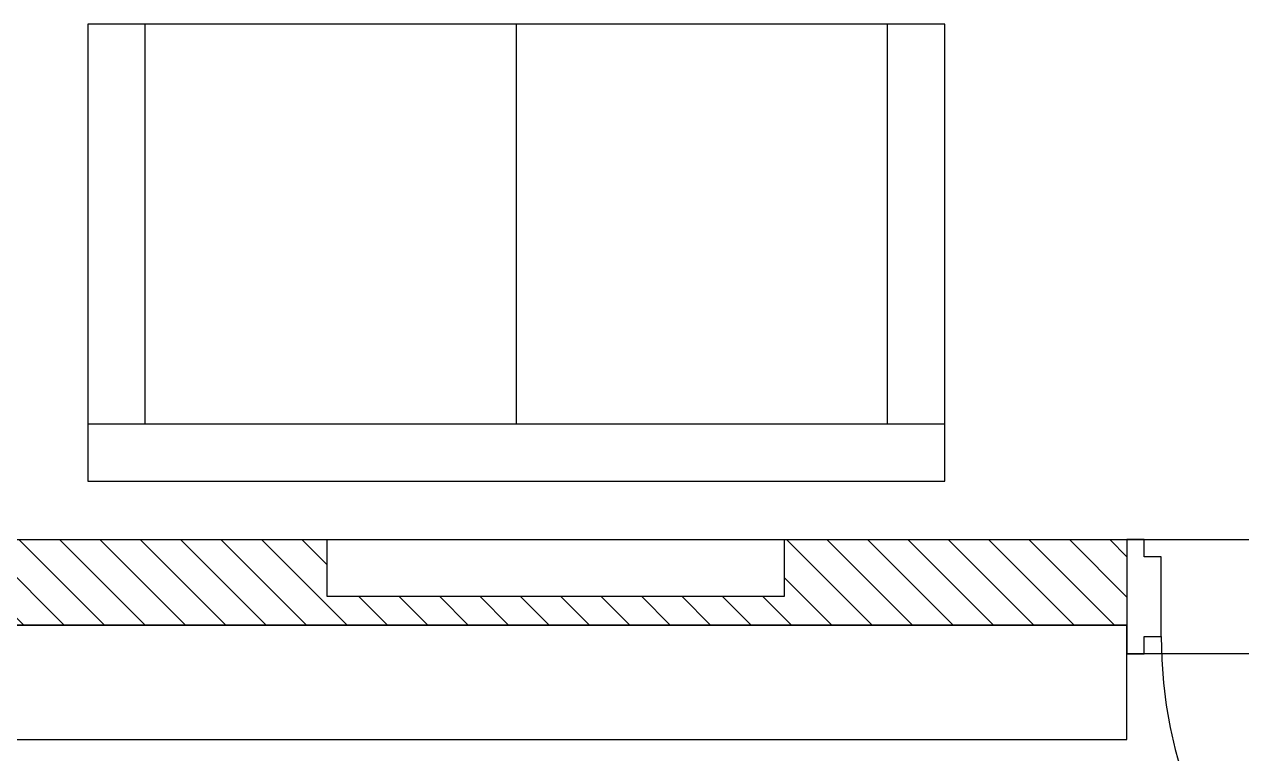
# Model space of a CAD drawing. Header units: inches. Extents: x 47110 to 276445, y 19043 to 183074.
# Drawn here: x 137948 to 140078, y 132114 to 133392 of the extents above; entities that cross this region are included whole.
import ezdxf

# ---------------------------------------------------------------- set-up
doc = ezdxf.new("R2010")
doc.units = ezdxf.units.IN
doc.header["$LTSCALE"] = 50
doc.header["$MEASUREMENT"] = 0
for name, color, linetype in [('04_FUR', 6, 'Continuous'), ('WAL NEW', 3, 'Continuous'), ('도면층2', 2, 'Continuous'), ('도면층4', 4, 'Continuous'), ('도면층5', 5, 'Continuous')]:
    doc.layers.add(name, color=color, linetype=linetype)

# ---------------------------------------------------------------- blocks, each defined once
blk = doc.blocks.new('fffsere')
at = {"layer": '도면층2'}
for p, q in [((53346.1, 24208.7), (55346.1, 24208.7)), ((55346.1, 24008.7), (55346.1, 24208.7)), ((53146.1, 24008.7), (55346.1, 24008.7))]:
    blk.add_line(p, q, dxfattribs=at)
at = {"layer": '도면층4'}
blk.add_line((55346.1, 24008.7), (55346.1, 24208.7), dxfattribs=at)
blk = doc.blocks.new('213123')
at = {"layer": '04_FUR'}
for p, q in [((140261.8, 134374.1), (138761.8, 134374.1)), ((138761.8, 134374.1), (138761.8, 133574.1)), ((138861.8, 134374.1), (138861.8, 133674.1)), ((139511.8, 134374.1), (139511.8, 133674.1)), ((140161.8, 133674.1), (140161.8, 134374.1)), ((140261.8, 133574.1), (140261.8, 134374.1)), ((138761.8, 133674.1), (140261.8, 133674.1)), ((138761.8, 133574.1), (140261.8, 133574.1))]:
    blk.add_line(p, q, dxfattribs=at)

msp = doc.modelspace()

# ---------------------------------------------------------------- hatches: boundary and pattern name
at = {"layer": 'WAL NEW'}
h = msp.add_hatch(dxfattribs=at)
h.set_pattern_fill('_USER', color=256, scale=50, angle=-45, pattern_type=0)
h.set_pattern_definition([(315, (89676.937, 108130.665), (35.35534, 35.35534), [])])
h.paths.add_polyline_path([(139877.4644833, 132339.3407211), (137877.4644833, 132339.3407211), (137877.4644833, 132489.3407211), (139877.4644833, 132489.3407211)])
h.paths.add_polyline_path([(139277.4644833, 132389.3407211), (138477.4644833, 132389.3407211), (138477.4644833, 132489.3407211), (139277.4644833, 132489.3407211)], flags=16)

# ---------------------------------------------------------------- linework, layer by layer
for points in [[(139877.4644833, 132339.3407211), (137877.4644833, 132339.3407211), (137877.4644833, 132489.3407211), (139877.4644833, 132489.3407211)], [(139277.4644833, 132389.3407211), (138477.4644833, 132389.3407211), (138477.4644833, 132489.3407211), (139277.4644833, 132489.3407211)]]:
    msp.add_lwpolyline(points, close=True, dxfattribs=at)
at = {"layer": '도면층4'}
for p, q in [((139877.4644833, 132489.3407211), (140777.4644833, 132489.3407211)), ((140777.4644833, 132289.3407211), (139877.4644833, 132289.3407211))]:
    msp.add_line(p, q, dxfattribs=at)
msp.add_lwpolyline([(139877.4644833, 132289.3407211), (139907.4644833, 132289.3407211), (139907.4644833, 132319.3407211), (139937.4644833, 132319.3407211), (139937.4644833, 132459.3407211), (139907.4644833, 132459.3407211), (139907.4644833, 132489.3407211), (139877.4644833, 132489.3407211), (139877.4644833, 132289.3407211)], dxfattribs=at)
at = {"layer": '도면층5'}
msp.add_arc((140747.4644833, 132319.3407211), 810, 180, 267.8774486371, dxfattribs=at)

# ---------------------------------------------------------------- block references
msp.add_blockref('fffsere', (84531.4049133, 108130.6654167))
at = {"layer": '04_FUR'}
msp.add_blockref('213123', (-703.1970874, -982.3770276), dxfattribs=at)

doc.saveas('drawing.dxf')
